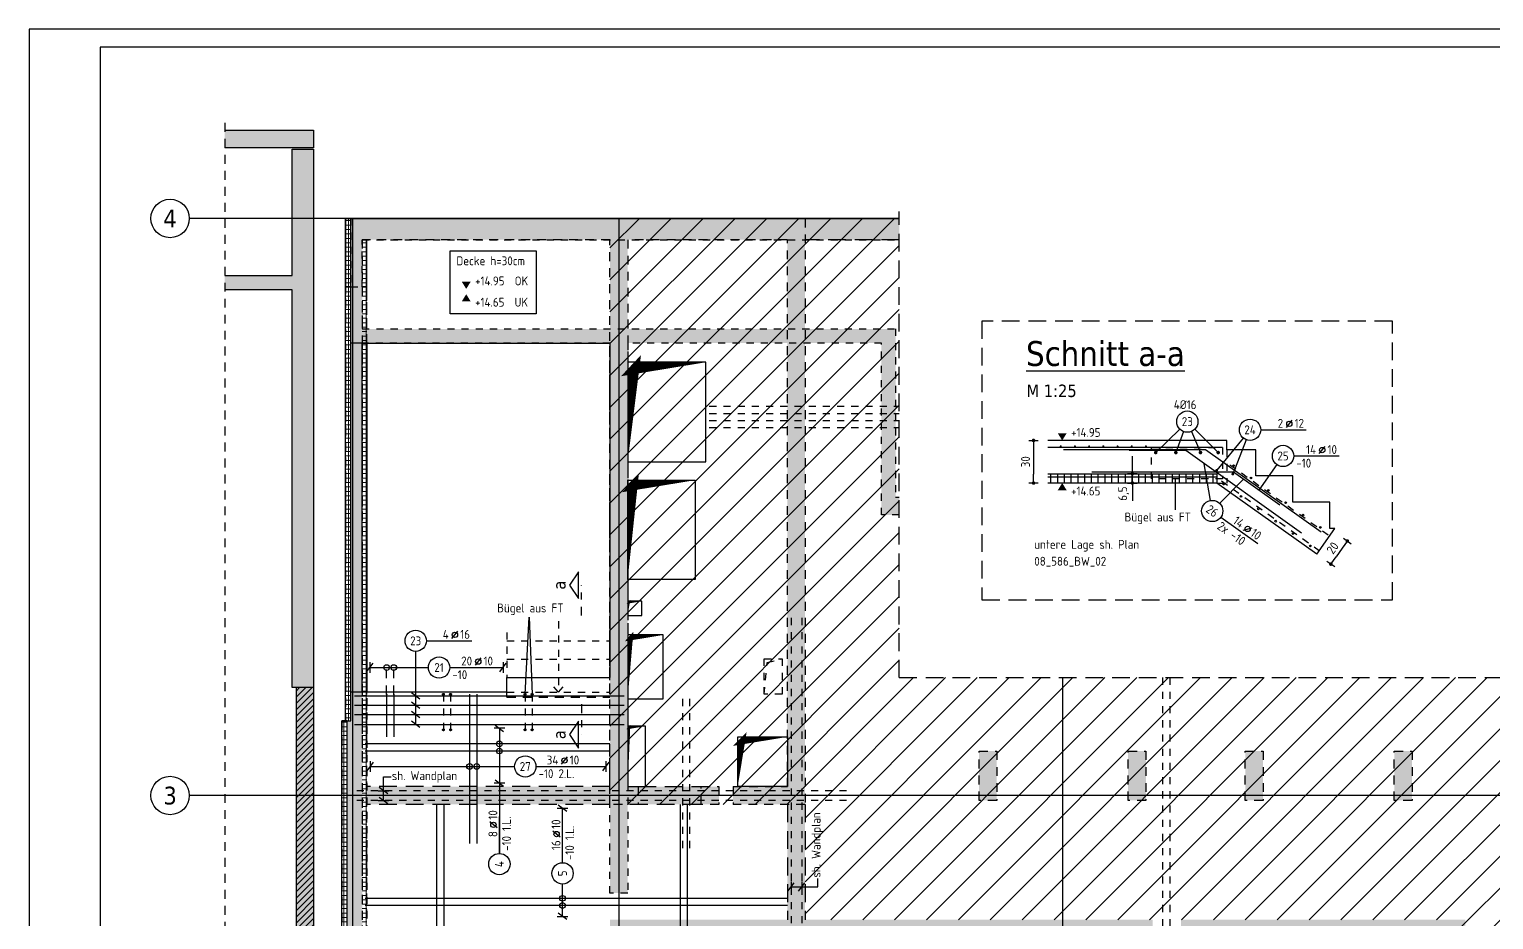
# Model space of a CAD drawing. Extents: x -10 to 81.8, y -37.7 to 49.1.
# Drawn here: x 0 to 20.63, y 29.51 to 42.05 of the extents above; entities that cross this region are included whole.
import ezdxf
from ezdxf.enums import TextEntityAlignment as Align

# ---------------------------------------------------------------- set-up
doc = ezdxf.new("R2010")
doc.units = 0
doc.header["$LTSCALE"] = 0.5
for name, pattern in [('AUSGEZOGEN', [1000.01, 1000, 0.01]), ('DASHDOTSMALL', [1.05, 0.5, -0.25, 0.05, -0.25]), ('DASHED', [0.75, 0.5, -0.25]), ('DOT', [0.175, 0.05, -0.125]), ('HIDDEN', [0.375, 0.25, -0.125]), ('HIDDEN2', [0.187, 0.125, -0.062]), ('HIDDEN4', [0.12, 0.02, -0.1]), ('PUNKT', [0.175, 0.05, -0.125]), ('STRICHLINIE', [0.75, 0.5, -0.25]), ('STRICHPUNKT2', [0.55, 0.25, -0.125, 0.05, -0.125]), ('VERDECKT', [0.375, 0.25, -0.125])]:
    doc.linetypes.add(name, pattern=pattern)
for name, color, linetype in [('ACHSEN', 7, 'Continuous'), ('AFU', 7, 'Continuous'), ('Bestand', 7, 'Continuous'), ('BETON', 7, 'Continuous'), ('Brüstung DG', 7, 'Continuous'), ('DD', 7, 'Continuous'), ('DETAIL', 7, 'Continuous'), ('DG', 7, 'Continuous'), ('DRUEBER', 7, 'Continuous'), ('grau_hell', 7, 'Continuous'), ('grau_mittel', 7, 'Continuous'), ('Halbfertigteile', 7, 'Continuous'), ('HILFE', 7, 'Continuous'), ('koten', 7, 'Continuous'), ('MASSE', 7, 'Continuous'), ('OBJEKT', 7, 'Continuous'), ('RAHMEN', 7, 'Continuous'), ('RND', 7, 'Continuous'), ('SCHATTEN', 7, 'Continuous'), ('SCHNITTE', 7, 'Continuous'), ('SCHRAFF', 7, 'Continuous'), ('SFP_Achsen', 7, 'Continuous'), ('TEXT', 7, 'Continuous'), ('VERDECKT', 7, 'Continuous'), ('VERDECKT2', 7, 'Continuous')]:
    doc.layers.add(name, color=color, linetype=linetype)
doc.layers.add('NOPLOT', color=7, linetype='Continuous', plot=False)
doc.layers.add('zila_01_rb_02_stb-fertig_05_schraff', color=144, linetype='Continuous', lineweight=9)
doc.styles.add('helv', font='tahoma.ttf')
doc.styles.add('txt', font='isocp.shx')
doc.linetypes.add('AFU_50K', pattern='A,0.15,["/",Standard,S=0.2,R=0,X=-0.01,Y=-0.1],0.07,["/",Standard,S=0.2,R=0,X=-0.01,Y=-0.1],0.15', length=0.37)
doc.dimstyles.new('DOT_I', dxfattribs={"dimscale": 0.5, "dimtxt": 0.25, "dimasz": 0.25, "dimexe": 0.1, "dimexo": 0.3, "dimgap": 0.1, "dimtad": 1, "dimdec": 3, "dimzin": 3, "dimtxsty": 'txt', "dimblk": 'DOT', "dimblk1": 'DOT', "dimblk2": 'DOT', "dimsah": 1, "dimcen": 0.1, "dimse1": 1, "dimse2": 1, "dimazin": 0, "dimtfac": 1, "dimtdec": 4, "dimtix": 1, "dimtmove": 2, "dimatfit": 3, "dimfxl": 0, "dimtvp": 1, "dimtolj": 1, "dimtzin": 0, "dimarcsym": 0})
pattern_1 = [(0, (-74.13047, 79.29311), (0.025, 0.05), [0, -0.05])]

# ---------------------------------------------------------------- blocks, each defined once
blk = doc.blocks.new('DINA0')
at = {"layer": 'RAHMEN'}
for p, q in [((0, 84.1), (0, 0)), ((118.9, 84.1), (0, 84.1))]:
    blk.add_line(p, q, dxfattribs=at)
at = {"layer": 'RAHMEN', "color": 5}
for p, q in [((118.4, 83.6), (2, 83.6)), ((2, 83.6), (2, 0.5))]:
    blk.add_line(p, q, dxfattribs=at)
blk = doc.blocks.new('okrd_o')
at = {"layer": 'koten', "color": 7, "linetype": 'Continuous'}
blk.add_solid([(-0.125, 0.202), (0.125, 0.202), (0, 0)], dxfattribs=at)
at = {"layer": 'koten', "style": 'txt'}
blk.add_attdef('OKRD', (0.25, 0.1), '', height=0.25, dxfattribs=at)
blk = doc.blocks.new('okrd_u')
at = {"layer": 'koten', "color": 7, "linetype": 'Continuous'}
blk.add_solid([(-0.125, -0.202), (0.125, -0.202), (0, 0)], dxfattribs=at)
at = {"layer": 'koten', "style": 'txt'}
blk.add_attdef('OKRD', (0.25, -0.35), '', height=0.25, dxfattribs=at)
blk = doc.blocks.new('SCHN-2')
at = {"layer": 'SCHNITTE', "color": 6, "linetype": 'Continuous'}
blk.add_lwpolyline([(0.378, 0.088), (0, 0.34), (-0.378, 0.088)], close=True, dxfattribs=at)
at = {"layer": 'SCHNITTE', "color": 1, "linetype": 'DASHDOTSMALL', "style": 'helv'}
blk.add_attdef('SCHN-2', text='', height=0.35, dxfattribs=at).set_placement((0, 0.45), align=Align.CENTER)
blk = doc.blocks.new('lei_gre')
at = {"layer": 'RND', "color": 7, "linetype": 'Continuous'}
for p, q in [((-0.09, -0.12), (0.09, 0.12)), ((0, 0.15), (0, -0.15))]:
    blk.add_line(p, q, dxfattribs=at)
blk = doc.blocks.new('RND_LEI')
at = {"layer": 'RND', "color": 7, "linetype": 'Continuous'}
blk.add_line((1.022, 0.066), (1.19, 0.27), dxfattribs=at)
for centre, radius in [((0, 0), 0.3), ((1.106, 0.168), 0.075)]:
    blk.add_circle(centre, radius, dxfattribs=at)
at = {"layer": 'RND', "color": 7, "linetype": 'Continuous', "style": 'txt'}
blk.add_attdef('POSL', text='', height=0.25, dxfattribs=at).set_placement((0, 0), align=Align.MIDDLE)
blk.add_attdef('ANZ', text='', height=0.25, dxfattribs=at).set_placement((0.931, 0.057), align=Align.RIGHT)
for tag, p in [('DUM', (1.253, 0.057)), ('ABSTD', (1.674, 0.057)), ('POSTXT', (0.374, -0.327))]:
    blk.add_attdef(tag, p, '', height=0.25, dxfattribs=at)
blk = doc.blocks.new('RND_HIN')
at = {"layer": 'RND', "color": 7, "linetype": 'Continuous'}
blk.add_circle((0, 0), 0.3, dxfattribs=at)
at = {"layer": 'RND', "color": 7, "linetype": 'Continuous', "style": 'txt'}
blk.add_attdef('POSI', text='', height=0.25, dxfattribs=at).set_placement((0, 0), align=Align.MIDDLE)
blk = doc.blocks.new('DOT')
at = {"layer": 'MASSE', "color": 7, "linetype": 'Continuous'}
for p, q in [((0, 0), (-1, 0)), ((0, 0.54), (0, -0.54))]:
    blk.add_line(p, q, dxfattribs=at)
at = {"layer": 'MASSE', "color": 7, "linetype": 'Continuous', "const_width": 0.2}
blk.add_lwpolyline([(-0.1, 0, 1), (0.1, 0, 1)], format="xyb", close=True, dxfattribs=at)
blk = doc.blocks.new('*D35')
at = {"layer": 'Defpoints', "color": 0, "linetype": 'AUSGEZOGEN', "transparency": 16777216}
for p in [(14.147, 36.261), (14.147, 35.661), (14.147, 35.661)]:
    blk.add_point(p, dxfattribs=at)
at = {"layer": 'MASSE', "color": 0, "linetype": 'AUSGEZOGEN', "lineweight": -2, "transparency": 16777216}
blk.add_line((14.147, 36.136), (14.147, 35.786), dxfattribs=at)
at = {"layer": 'MASSE', "color": 0, "linetype": 'AUSGEZOGEN', "lineweight": -2, "transparency": 16777216, "xscale": 0.125, "yscale": 0.125, "zscale": 0.125}
for p, rotation in [((14.147, 36.261), 90), ((14.147, 35.661), 270)]:
    blk.add_blockref('DOT', p, dxfattribs=dict(at, rotation=rotation))
at = {"layer": 'MASSE', "color": 0, "linetype": 'AUSGEZOGEN', "transparency": 16777216, "insert": (14.034, 35.961), "char_height": 0.125, "attachment_point": 5, "rotation": 90, "style": 'txt'}
blk.add_mtext('\\A1;30', dxfattribs=at)
blk = doc.blocks.new('*D39')
at = {"layer": 'Defpoints', "color": 0, "linetype": 'AUSGEZOGEN', "transparency": 16777216}
for p in [(18.568, 34.845), (18.336, 34.519), (18.336, 34.519)]:
    blk.add_point(p, dxfattribs=at)
at = {"layer": 'MASSE', "color": 0, "linetype": 'AUSGEZOGEN', "lineweight": -2, "transparency": 16777216}
blk.add_line((18.495, 34.743), (18.408, 34.621), dxfattribs=at)
at = {"layer": 'MASSE', "color": 0, "linetype": 'AUSGEZOGEN', "lineweight": -2, "transparency": 16777216, "xscale": 0.125, "yscale": 0.125, "zscale": 0.125}
for p, rotation in [((18.568, 34.845), 54.56668598971275), ((18.336, 34.519), 234.5666859897127)]:
    blk.add_blockref('DOT', p, dxfattribs=dict(at, rotation=rotation))
at = {"layer": 'MASSE', "color": 0, "linetype": 'AUSGEZOGEN', "transparency": 16777216, "insert": (18.36, 34.747), "char_height": 0.125, "attachment_point": 5, "rotation": 54.5667, "style": 'txt'}
blk.add_mtext('\\A1;20', dxfattribs=at)
blk = doc.blocks.new('*D57')
at = {"layer": 'Defpoints', "color": 0, "linetype": 'AUSGEZOGEN', "transparency": 16777216}
for p in [(15.539, 35.791), (15.539, 35.791), (15.539, 35.661)]:
    blk.add_point(p, dxfattribs=at)
at = {"layer": 'MASSE', "color": 0, "linetype": 'AUSGEZOGEN', "lineweight": -2, "transparency": 16777216}
for p, q in [((15.539, 35.916), (15.539, 36.041)), ((15.539, 35.661), (15.539, 35.791)), ((15.539, 35.536), (15.539, 35.411))]:
    blk.add_line(p, q, dxfattribs=at)
at = {"layer": 'MASSE', "color": 0, "linetype": 'AUSGEZOGEN', "lineweight": -2, "transparency": 16777216, "xscale": 0.125, "yscale": 0.125, "zscale": 0.125}
for p, rotation in [((15.539, 35.791), 270), ((15.539, 35.661), 90)]:
    blk.add_blockref('DOT', p, dxfattribs=dict(at, rotation=rotation))
at = {"layer": 'MASSE', "color": 0, "linetype": 'AUSGEZOGEN', "transparency": 16777216, "insert": (15.417, 35.512), "char_height": 0.125, "attachment_point": 5, "rotation": 90, "style": 'txt'}
blk.add_mtext('\\A1;6,5', dxfattribs=at)

msp = doc.modelspace()

# ---------------------------------------------------------------- hatches: boundary and pattern name
at = {"layer": 'Brüstung DG', "linetype": 'DOT'}
h = msp.add_hatch(dxfattribs=at)
h.set_pattern_fill('DOTS', color=102, scale=0.8, double=1)
h.set_pattern_definition(pattern_1)
h.paths.add_polyline_path([(35.1045, 39.3866), (35.1045, 39.0866), (43.1545, 39.0866), (43.1545, 18.4366), (4.6895, 18.4366), (4.6895, 22.0616), (4.4795, 22.0616), (4.4795, 18.1366), (43.4545, 18.1366), (43.4545, 39.3866)])
h.paths.add_polyline_path([(12.2545, 39.0866), (12.2545, 39.3866), (4.5295, 39.3866), (4.5295, 38.4216), (4.6895, 38.4216), (4.6895, 39.0866)], flags=17)
at = {"layer": 'DG', "linetype": 'AUSGEZOGEN'}
h = msp.add_hatch(dxfattribs=at)
h.set_pattern_fill('DOTS', scale=0.8, double=1)
h.set_pattern_definition([(0, (-61.920764, 79.29311), (0.025, 0.05), [0, -0.05])])
h.paths.add_polyline_path([(4.6895, 37.8316), (4.6895, 38.4216), (4.5295, 38.4216), (4.5295, 32.3116), (4.6895, 32.3116), (4.6895, 37.6316), (8.1795, 37.6316), (8.1795, 29.8866), (8.4295, 29.8866), (8.4295, 37.6316), (12.0045, 37.6316), (12.0045, 35.2116), (12.2045, 35.2116), (12.2045, 37.8316)])
h = msp.add_hatch(dxfattribs=at)
h.set_pattern_fill('DOTS', scale=0.8, double=1)
h.set_pattern_definition(pattern_1)
h.paths.add_polyline_path([(13.4345, 22.3116), (13.4345, 22.0616), (37.3295, 22.0616), (37.3295, 22.3116)])
h.paths.add_polyline_path([(34.2295, 25.1366), (34.2295, 27.1116), (36.9295, 27.1116), (36.9295, 26.6466), (37.1795, 26.6466), (37.1795, 27.3616), (33.9795, 27.3616), (33.9795, 24.8866), (37.1795, 24.8866), (37.1795, 25.5966), (36.9295, 25.5966), (36.9295, 25.1366)])
h.paths.add_polyline_path([(31.0795, 28.7566), (31.0795, 28.4566), (31.3795, 28.4566), (31.3795, 28.7566)])
h.paths.add_polyline_path([(26.7795, 28.7566), (26.4795, 28.7566), (26.4795, 28.4566), (26.7795, 28.4566)])
h.paths.add_polyline_path([(23.0295, 28.7566), (22.7295, 28.7566), (22.7295, 28.4566), (23.0295, 28.4566)])
h.paths.add_polyline_path([(14.7895, 28.4566), (14.7895, 28.7566), (14.4895, 28.7566), (14.4895, 28.4566)])
h.paths.add_polyline_path([(39.4295, 35.4616), (39.4295, 22.3116), (39.2795, 22.3116), (39.2795, 22.0616), (39.6795, 22.0616), (39.6795, 35.4616)])
h.paths.add_polyline_path([(4.6895, 32.3116), (4.4795, 32.3116), (4.4795, 22.0616), (10.6745, 22.0616), (10.6745, 22.3116), (4.6895, 22.3116)])
h.paths.add_polyline_path([(12.2545, 35.2116), (12.2545, 35.4616), (12.2045, 35.4616), (12.2045, 35.2116)])
h.paths.add_polyline_path([(35.1045, 35.4616), (35.1045, 35.2116), (35.8545, 35.2116), (35.8545, 35.4616)])
at = {"layer": 'grau_hell'}
h = msp.add_hatch(color=9, dxfattribs=at)
h.paths.add_polyline_path([(4.0045, 25.2315), (3.7045, 25.2315), (3.7045, 18.1565), (2.7545, 18.1565), (2.7545, 18.0065), (4.0045, 18.0065)])
h.paths.add_polyline_path([(3.7645, 27.2815), (4.0045, 27.2815), (4.0045, 32.7815), (3.7645, 32.7815)])
h.paths.add_polyline_path([(4.0045, 40.3615), (3.7045, 40.3615), (3.7045, 38.5815), (2.7545, 38.5815), (2.7545, 38.3815), (3.7045, 38.3815), (3.7045, 32.7815), (4.0045, 32.7815)])
h.paths.add_polyline_path([(4.0045, 40.3815), (4.0045, 40.6315), (2.7545, 40.6315), (2.7545, 40.3815)])
at = {"layer": 'grau_hell', "linetype": 'AUSGEZOGEN'}
h = msp.add_hatch(dxfattribs=at)
h.set_pattern_fill('ANSI31', color=9, scale=0.1, style=0, double=1)
h.set_pattern_definition([(45, (0, -25.33528), (-0.2245064, 0.2245064), [])])
h.paths.add_polyline_path([(37.1795, 31.3866), (37.1795, 39.3866), (35.1045, 39.3866), (35.1045, 32.9208), (12.2545, 32.9208), (12.2545, 39.3866), (8.1795, 39.3866), (8.1795, 31.1366), (10.9295, 31.1366), (10.9295, 29.5116), (19.9795, 29.5116), (19.9795, 24.8866), (34.2295, 24.8866), (34.2295, 27.1116), (37.1795, 27.1116)])
at = {"layer": 'grau_mittel'}
h = msp.add_hatch(color=61, dxfattribs=at)
h.paths.add_polyline_path([(43.4545, 39.3866), (36.9295, 39.3866), (36.9295, 31.1366), (37.9945, 31.1366), (37.9945, 31.3866), (37.1795, 31.3866), (37.1795, 39.0866), (39.4295, 39.0866), (39.4295, 31.3866), (39.2795, 31.3866), (39.2795, 31.1366), (39.6795, 31.1366), (39.6795, 39.0866), (43.1545, 39.0866), (43.1545, 34.0716), (43.4545, 34.0716)])
h.paths.add_polyline_path([(43.4545, 34.0716), (43.1545, 34.0716), (43.1545, 32.2016), (43.4545, 32.2016)], flags=17)
h.paths.add_polyline_path([(43.4545, 32.2016), (43.1545, 32.2016), (43.1545, 31.1366), (43.4545, 31.1366)])
h.paths.add_polyline_path([(43.1545, 31.1366), (43.1545, 31.3866), (39.6795, 31.3866), (39.6795, 31.1366)])
h.paths.add_polyline_path([(39.2795, 31.1366), (39.2795, 31.3866), (38.3945, 31.3866), (38.3945, 31.1366)], flags=17)
h.paths.add_polyline_path([(38.3945, 31.3866), (38.1945, 31.3866), (38.1945, 31.1366), (38.3945, 31.1366)], flags=17)
h.paths.add_polyline_path([(43.4545, 31.1366), (43.1545, 31.1366), (43.1545, 25.1616), (43.4545, 25.1616)])
h.paths.add_polyline_path([(43.1545, 24.8616), (43.4545, 24.8616), (43.4545, 25.1616), (43.1545, 25.1616)])
h.paths.add_polyline_path([(43.1545, 20.6366), (43.4545, 20.6366), (43.4545, 24.8616), (43.1545, 24.8616)])
h.paths.add_polyline_path([(43.4545, 20.6366), (43.1545, 20.6366), (43.1545, 18.4366), (42.9045, 18.4366), (42.9045, 18.1366), (43.4545, 18.1366)])
h.paths.add_polyline_path([(37.2045, 18.4366), (37.2045, 18.1366), (42.9045, 18.1366), (42.9045, 18.4366)])
h.paths.add_polyline_path([(36.9045, 18.4366), (36.9045, 18.1366), (37.2045, 18.1366), (37.2045, 18.4366)])
h.paths.add_polyline_path([(29.7045, 18.4366), (29.7045, 18.1366), (36.9045, 18.1366), (36.9045, 18.4366)])
h.paths.add_polyline_path([(29.4045, 18.4366), (29.4045, 18.1366), (29.7045, 18.1366), (29.7045, 18.4366)])
h.paths.add_polyline_path([(22.2045, 18.4366), (22.2045, 18.1366), (29.4045, 18.1366), (29.4045, 18.4366)])
h.paths.add_polyline_path([(21.9045, 18.1366), (22.2045, 18.1366), (22.2045, 18.4366), (21.9045, 18.4366)])
h.paths.add_polyline_path([(14.7045, 18.4366), (14.7045, 18.1366), (21.9045, 18.1366), (21.9045, 18.4366)])
h.paths.add_polyline_path([(14.7045, 18.4366), (14.4045, 18.4366), (14.4045, 18.1366), (14.7045, 18.1366)])
h.paths.add_polyline_path([(8.4545, 18.4366), (8.4545, 18.1366), (14.4045, 18.1366), (14.4045, 18.4366)])
h.paths.add_polyline_path([(8.1545, 18.4366), (8.1545, 18.1366), (8.4545, 18.1366), (8.4545, 18.4366)])
h.paths.add_polyline_path([(5.0545, 18.4366), (5.0545, 18.1366), (8.1545, 18.1366), (8.1545, 18.4366)])
h.paths.add_polyline_path([(4.6895, 18.4366), (4.6895, 25.2315), (4.0245, 25.2315), (4.0245, 24.9315), (4.4795, 24.9315), (4.4795, 18.1366), (5.0545, 18.1366), (5.0545, 18.4366)])
h.paths.add_polyline_path([(4.7545, 27.2815), (4.6895, 27.2815), (4.4045, 27.2815), (4.4045, 25.2315), (4.6895, 25.2315), (4.7545, 25.2315)])
h.paths.add_polyline_path([(4.6895, 39.0866), (8.1795, 39.0866), (8.1795, 31.1366), (8.5795, 31.1366), (8.5795, 31.3866), (8.4295, 31.3866), (8.4295, 39.0866), (10.6795, 39.0866), (10.6795, 31.3866), (9.9145, 31.3866), (9.9145, 31.1366), (10.9295, 31.1366), (10.9295, 39.3866), (4.5295, 39.3866), (4.5295, 32.3116), (4.4795, 32.3116), (4.4795, 27.5815), (4.0245, 27.5815), (4.0245, 27.2815), (4.6895, 27.2815)])
h.paths.add_polyline_path([(4.7545, 31.3866), (4.7545, 31.1366), (8.1795, 31.1366), (8.1795, 31.3866)], flags=17)
h.paths.add_polyline_path([(8.5795, 31.3866), (8.5795, 31.1366), (9.4645, 31.1366), (9.4645, 31.3866)], flags=17)
h.paths.add_polyline_path([(9.4645, 31.3866), (9.4645, 31.1366), (9.7145, 31.1366), (9.7145, 31.3866)], flags=17)
h.paths.add_polyline_path([(10.9295, 31.1366), (10.6795, 31.1366), (10.6795, 29.5116), (10.9295, 29.5116)], flags=17)
h.paths.add_polyline_path([(8.1795, 29.5116), (8.1795, 24.8866), (8.5795, 24.8866), (8.5795, 25.1366), (8.4295, 25.1366), (8.4295, 29.2616), (14.5145, 29.2616), (14.5145, 28.9066), (14.7645, 28.9066), (14.7645, 29.2616), (15.8245, 29.2616), (15.8245, 29.5116)])
h.paths.add_polyline_path([(9.5895, 24.8866), (9.5895, 25.1366), (8.5795, 25.1366), (8.5795, 24.8866)], flags=17)
h.paths.add_polyline_path([(9.5895, 24.8866), (9.7895, 24.8866), (9.7895, 25.1366), (9.5895, 25.1366)])
h.paths.add_polyline_path([(9.9895, 25.1366), (9.9895, 24.8866), (12.9045, 24.8866), (12.9045, 25.1366)], flags=16)
h.paths.add_polyline_path([(13.1045, 25.1366), (13.1045, 24.8866), (13.3545, 24.8866), (13.3545, 25.1366)], flags=16)
h.paths.add_polyline_path([(13.3545, 25.1366), (13.3545, 24.8866), (14.3645, 24.8866), (14.3645, 25.1366)], flags=16)
h.paths.add_polyline_path([(14.5145, 25.1366), (14.3645, 25.1366), (14.3645, 24.8866), (14.9145, 24.8866), (14.9145, 25.1366), (14.7645, 25.1366), (14.7645, 27.8216), (16.1245, 27.8216), (16.1245, 28.0716), (14.7645, 28.0716), (14.7645, 28.7566), (14.5145, 28.7566)])
h.paths.add_polyline_path([(14.9145, 25.1366), (14.9145, 24.8866), (15.9245, 24.8866), (15.9245, 25.1366)], flags=16)
h.paths.add_polyline_path([(15.9245, 24.8866), (16.1745, 24.8866), (16.1745, 25.1366), (15.9245, 25.1366)])
h.paths.add_polyline_path([(16.5795, 29.2616), (16.5795, 29.5116), (16.2245, 29.5116), (16.2245, 29.2616)])
h.paths.add_polyline_path([(17.4645, 29.2616), (17.4645, 29.5116), (16.5795, 29.5116), (16.5795, 29.2616)])
h.paths.add_polyline_path([(18.7795, 29.2616), (18.7795, 25.1366), (16.3745, 25.1366), (16.3745, 24.8866), (20.5295, 24.8866), (20.5295, 25.1366), (19.0295, 25.1366), (19.0295, 29.2616), (19.9795, 29.2616), (19.9795, 28.4816), (21.3545, 28.4816), (21.3545, 28.7316), (20.2295, 28.7316), (20.2295, 29.5116), (17.4645, 29.5116), (17.4645, 29.2616)])
h.paths.add_polyline_path([(16.3245, 28.0716), (16.3245, 27.8216), (17.8645, 27.8216), (17.8645, 28.0716)])
h.paths.add_polyline_path([(20.7295, 25.1366), (20.7295, 24.8866), (29.9045, 24.8866), (29.9045, 25.1366)])
h.paths.add_polyline_path([(25.1045, 28.4816), (25.1045, 28.7316), (22.7545, 28.7316), (22.7545, 28.4816)])
h.paths.add_polyline_path([(28.6545, 28.4816), (28.6545, 28.7316), (26.5045, 28.7316), (26.5045, 28.4816)])
h.paths.add_polyline_path([(30.0545, 28.7316), (30.0545, 28.4816), (31.3545, 28.4816), (31.3545, 29.2616), (32.7345, 29.2616), (32.7345, 29.5116), (31.1045, 29.5116), (31.1045, 28.7316)])
h.paths.add_polyline_path([(31.3545, 26.9116), (31.1045, 26.9116), (31.1045, 25.1366), (30.1045, 25.1366), (30.1045, 24.8866), (31.5045, 24.8866), (31.5045, 25.1366), (31.3545, 25.1366)])
h.paths.add_polyline_path([(32.3895, 24.8866), (32.3895, 25.1366), (31.5045, 25.1366), (31.5045, 24.8866)])
h.paths.add_polyline_path([(32.3895, 25.1366), (32.3895, 24.8866), (33.0945, 24.8866), (33.0945, 25.1366)], flags=17)
h.paths.add_polyline_path([(33.6945, 25.1366), (33.6945, 24.8866), (37.1795, 24.8866), (37.1795, 25.5966), (36.9295, 25.5966), (36.9295, 25.1366), (34.2295, 25.1366), (34.2295, 27.1116), (36.9295, 27.1116), (36.9295, 26.6466), (37.1795, 26.6466), (37.1795, 26.8966), (37.0995, 26.8966), (37.0995, 27.0466), (37.1795, 27.0466), (37.1795, 27.5113), (36.9295, 27.5113), (36.9295, 27.3616), (32.3895, 27.3616), (32.3895, 27.1116), (33.9795, 27.1116), (33.9795, 25.1366)])
h.paths.add_polyline_path([(36.9295, 26.6466), (36.9295, 25.5966), (37.1795, 25.5966), (37.1795, 26.6466)], flags=17)
h.paths.add_polyline_path([(36.9295, 27.5113), (37.1795, 27.5113), (37.1795, 28.3963), (36.9295, 28.3963)])
h.paths.add_polyline_path([(37.1795, 28.6616), (36.9295, 28.6616), (36.9295, 28.3963), (37.1795, 28.3963)])
h.paths.add_polyline_path([(36.6295, 29.5116), (36.6295, 29.2616), (37.1795, 29.2616), (37.1795, 29.5116)])
h.paths.add_polyline_path([(36.0294, 29.2616), (36.0294, 29.5116), (33.3345, 29.5116), (33.3345, 29.2616)])
h.paths.add_polyline_path([(32.3895, 27.1116), (32.3895, 27.3616), (31.5045, 27.3616), (31.5045, 27.1116)])
h.paths.add_polyline_path([(31.5045, 27.1116), (31.5045, 27.3616), (31.3545, 27.3616), (31.3545, 28.2816), (31.1045, 28.2816), (31.1045, 27.1116)])
h.paths.add_polyline_path([(37.1795, 31.1366), (36.9295, 31.1366), (36.9295, 30.0616), (37.1795, 30.0616)])
h.paths.add_polyline_path([(34.2295, 31.1916), (34.4795, 31.1916), (34.4795, 31.8866), (34.2295, 31.8866)])
h.paths.add_polyline_path([(32.3795, 31.8866), (32.1295, 31.8866), (32.1295, 31.1916), (32.3795, 31.1916)])
h.paths.add_polyline_path([(13.6295, 31.8866), (13.3795, 31.8866), (13.3795, 31.1916), (13.6295, 31.1916)])
h.paths.add_polyline_path([(15.7295, 31.8866), (15.4795, 31.8866), (15.4795, 31.1916), (15.7295, 31.1916)])
h.paths.add_polyline_path([(17.3795, 31.8866), (17.1295, 31.8866), (17.1295, 31.1916), (17.3795, 31.1916)])
h.paths.add_polyline_path([(19.4795, 31.8866), (19.2295, 31.8866), (19.2295, 31.1916), (19.4795, 31.1916)])
h.paths.add_polyline_path([(20.8795, 31.1916), (21.1295, 31.1916), (21.1295, 31.8866), (20.8795, 31.8866)])
h.paths.add_polyline_path([(22.9795, 31.1916), (23.2295, 31.1916), (23.2295, 31.8866), (22.9795, 31.8866)])
h.paths.add_polyline_path([(24.8795, 31.8866), (24.6295, 31.8866), (24.6295, 31.1916), (24.8795, 31.1916)])
h.paths.add_polyline_path([(26.7295, 31.1916), (26.9795, 31.1916), (26.9795, 31.8866), (26.7295, 31.8866)])
h.paths.add_polyline_path([(29.7045, 32.9208), (29.4045, 32.9208), (29.4045, 32.0366), (28.3795, 32.0366), (28.3795, 31.1916), (28.6295, 31.1916), (28.6295, 31.7866), (30.4795, 31.7866), (30.4795, 31.1916), (30.7295, 31.1916), (30.7295, 32.0366), (29.7045, 32.0366)])
h.paths.add_polyline_path([(35.1045, 39.3866), (35.1045, 39.0866), (36.9295, 39.0866), (36.9295, 39.3866)])
h.paths.add_polyline_path([(12.2545, 39.0866), (12.2545, 39.3866), (10.9295, 39.3866), (10.9295, 39.0866)])
at = {"layer": 'Halbfertigteile', "linetype": 'AUSGEZOGEN', "transparency": 33554687}
h = msp.add_hatch(dxfattribs=at)
h.set_pattern_fill('ANSI37', color=171, scale=0.03, angle=135, style=0)
h.set_pattern_definition([(180, (-13.32542, 2.03067), (-7e-18, -0.09525), []), (270, (-13.32542, 2.03067), (0.09525, -2e-17), [])])
h.paths.add_polyline_path([(16.7307, 35.7908), (14.348, 35.7908), (14.348, 35.6608), (16.7307, 35.6608)])
at = {"layer": 'SCHRAFF'}
h = msp.add_hatch(dxfattribs=at)
h.set_pattern_fill('ANSI33', color=8, scale=0.5, double=1)
h.set_pattern_definition([(45, (-74.13047, 79.29311), (-0.08838835, 0.08838835), []), (45, (-74.04208, 79.29311), (-0.08838835, 0.08838835), [0.0625, -0.03125])])
h.paths.add_polyline_path([(4.0045, 40.3615), (3.7045, 40.3615), (3.7045, 38.5815), (2.7545, 38.5815), (2.7545, 38.3815), (3.7045, 38.3815), (3.7045, 32.7815), (4.0045, 32.7815)])
h.paths.add_polyline_path([(4.0045, 25.2315), (3.7045, 25.2315), (3.7045, 18.1565), (2.7545, 18.1565), (2.7545, 18.0065), (4.0045, 18.0065)])
h.paths.add_polyline_path([(4.0045, 40.3815), (4.0045, 40.6315), (2.7545, 40.6315), (2.7545, 40.3815)])
h = msp.add_hatch(dxfattribs=at)
h.set_pattern_fill('ANSI31', color=8, scale=0.5, double=1)
h.set_pattern_definition([(45, (-74.13047, 79.29311), (-0.044194174, 0.044194174), [])])
h.paths.add_polyline_path([(4.0045, 32.7815), (3.7645, 32.7815), (3.7645, 27.2815), (4.0045, 27.2815)])
at = {"layer": 'zila_01_rb_02_stb-fertig_05_schraff', "linetype": 'AUSGEZOGEN'}
h = msp.add_hatch(dxfattribs=at)
h.set_pattern_fill('ANSI37', color=102, scale=0.5, angle=-45)
h.set_pattern_definition([(0, (-74.13047, 79.29311), (1e-17, 0.0625), []), (90, (-74.13047, 79.29311), (-0.0625, 2e-17), [])])
h.paths.add_polyline_path([(4.4545, 32.3116), (4.4795, 32.3116), (4.5295, 32.3116), (4.5295, 39.3866), (4.4545, 39.3866)])
h.paths.add_polyline_path([(4.7545, 39.0866), (4.6895, 39.0866), (4.6895, 27.2815), (4.7545, 27.2815)])
h.paths.add_polyline_path([(4.4045, 27.5815), (4.4795, 27.5815), (4.4795, 32.3116), (4.4545, 32.3116), (4.4045, 32.3116)])

# ---------------------------------------------------------------- linework, layer by layer
at = {"color": 0, "linetype": 'ByBlock', "lineweight": -2}
for points in [[(4.5295, 39.3866), (4.4545, 39.3866), (4.4545, 38.4216), (4.5295, 38.4216)], [(4.6895, 38.4216), (4.7545, 38.4216), (4.7545, 39.0866)]]:
    msp.add_lwpolyline(points, dxfattribs=at)
at = {"layer": 'ACHSEN', "color": 140, "linetype": 'AUSGEZOGEN'}
for p, q in [((12.2545, 39.3866), (2.2545, 39.3866)), ((4.5545, 39.3866), (4.5545, 17.1366)), ((8.3045, 39.3866), (8.3045, 17.1366)), ((14.5545, 32.9208), (14.5545, 17.1366)), ((43.4545, 31.2616), (2.2545, 31.2616))]:
    msp.add_line(p, q, dxfattribs=at)
at = {"layer": 'AFU', "color": 8, "linetype": 'AFU_50K'}
for p, q in [((4.6895, 37.6316), (4.5295, 37.6316)), ((4.6895, 32.7166), (4.5295, 32.7166))]:
    msp.add_line(p, q, dxfattribs=at)
at = {"layer": 'Bestand', "color": 8, "linetype": 'AUSGEZOGEN'}
for p, q in [((2.7545, 40.6315), (4.0045, 40.6315)), ((4.0045, 40.6315), (4.0045, 40.3815)), ((4.0045, 40.3815), (2.7545, 40.3815)), ((3.7045, 40.3615), (4.0045, 40.3615)), ((3.7045, 38.5815), (3.7045, 40.3615)), ((4.0045, 40.3615), (4.0045, 32.7815)), ((2.7545, 38.5815), (3.7045, 38.5815)), ((3.7045, 38.3815), (2.7545, 38.3815)), ((3.7045, 32.7815), (3.7045, 38.3815)), ((4.0045, 32.7815), (3.7045, 32.7815)), ((3.7645, 27.2815), (3.7645, 32.7815)), ((4.0045, 32.7815), (4.0045, 27.2815))]:
    msp.add_line(p, q, dxfattribs=at)
at = {"layer": 'BETON', "color": 6, "linetype": 'AUSGEZOGEN'}
for p, q in [((4.4545, 32.3116), (4.4545, 39.3866)), ((4.4545, 39.3866), (12.2545, 39.3866)), ((4.5295, 32.3116), (4.5295, 39.3866)), ((4.6895, 32.7166), (4.6895, 37.6316)), ((4.6895, 37.6316), (8.1795, 37.6316)), ((4.7545, 37.6316), (4.7545, 32.7166)), ((8.1795, 37.6316), (8.1795, 32.9216)), ((16.8701, 36.2608), (14.348, 36.2608)), ((16.8701, 36.1308), (16.8701, 36.2608)), ((17.2801, 36.1308), (16.8701, 36.1308)), ((17.2801, 35.7608), (17.2801, 36.1308)), ((14.348, 35.7908), (16.7307, 35.7908)), ((16.7307, 35.7908), (16.7307, 35.6608)), ((17.8001, 35.7608), (17.2801, 35.7608)), ((17.8001, 35.3908), (17.8001, 35.7608)), ((16.7307, 35.6608), (14.348, 35.6608)), ((18.1364, 34.6606), (16.7307, 35.6608)), ((18.3201, 35.3908), (17.8001, 35.3908)), ((18.3201, 35.0208), (18.3201, 35.3908)), ((18.3927, 35.0208), (18.3201, 35.0208)), ((6.7295, 32.7166), (6.7295, 32.9216)), ((6.7295, 32.9216), (8.1795, 32.9216)), ((6.7295, 32.7166), (4.6895, 32.7166)), ((4.4045, 27.5815), (4.4045, 32.3116)), ((4.4045, 32.3116), (4.5295, 32.3116)), ((4.4795, 27.5815), (4.4795, 32.3116))]:
    msp.add_line(p, q, dxfattribs=at)
for points in [[(8.4295, 35.9616), (9.5295, 35.9616), (9.5295, 37.3616), (8.4295, 37.3616)], [(9.3795, 34.3016), (8.4295, 34.3016), (8.4295, 35.7016), (9.3795, 35.7016)], [(8.6295, 33.9966), (8.4295, 33.9966), (8.4295, 33.7966), (8.6295, 33.7966)], [(8.9295, 33.5216), (8.4295, 33.5216), (8.4295, 32.6216), (8.9295, 32.6216)], [(8.6795, 32.2366), (8.4295, 32.2366), (8.4295, 31.3866), (8.6795, 31.3866)], [(9.9795, 32.0866), (10.6795, 32.0866), (10.6795, 31.3866), (9.9795, 31.3866)]]:
    msp.add_lwpolyline(points, close=True, dxfattribs=at)
at = {"layer": 'Brüstung DG', "color": 102, "linetype": 'PUNKT', "lineweight": -2}
for points in [[(12.2545, 39.3866), (4.5295, 39.3866), (4.5295, 38.4216), (4.5295, 38.4216), (4.5295, 38.4216), (4.6895, 38.4216)], [(4.6895, 38.4216), (4.6895, 38.4216), (4.6895, 38.4216), (4.6895, 39.0866), (12.2545, 39.0866)]]:
    msp.add_lwpolyline(points, dxfattribs=at)
at = {"layer": 'DD', "color": 7, "linetype": 'HIDDEN2'}
for p, q in [((10.3545, 32.6866), (10.395, 33.1332)), ((10.395, 33.1332), (10.6045, 33.1866))]:
    msp.add_line(p, q, dxfattribs=at)
msp.add_lwpolyline([(10.3545, 33.1866), (10.6045, 33.1866), (10.6045, 32.6866), (10.3545, 32.6866)], close=True, dxfattribs=at)
at = {"layer": 'DETAIL', "color": 102, "linetype": 'STRICHLINIE'}
msp.add_lwpolyline([(13.4207, 37.9407), (13.4207, 34.0156), (19.2014, 34.0156), (19.2014, 37.9407)], close=True, dxfattribs=at)
at = {"layer": 'DG', "color": 7, "linetype": 'PUNKT', "lineweight": -2}
for p, q in [((4.5295, 38.4216), (4.4545, 38.4216)), ((4.4545, 38.4216), (4.4545, 32.3116)), ((4.5295, 32.3116), (4.5295, 38.4216)), ((4.5295, 38.4216), (4.6895, 38.4216)), ((4.7545, 38.4216), (4.6895, 38.4216)), ((4.6895, 38.4216), (4.6895, 37.8316)), ((4.7545, 37.8316), (4.7545, 38.4216)), ((4.6895, 37.8316), (12.2045, 37.8316)), ((12.2045, 37.8316), (12.2045, 35.4616)), ((4.6895, 37.6316), (4.6895, 22.3116)), ((8.1795, 37.6316), (4.6895, 37.6316)), ((4.7545, 37.6316), (4.7545, 22.3116)), ((8.1795, 29.8866), (8.1795, 37.6316)), ((12.0045, 37.6316), (8.4295, 37.6316)), ((8.4295, 37.6316), (8.4295, 29.8866)), ((12.0045, 35.2116), (12.0045, 37.6316)), ((12.2045, 35.4616), (12.2545, 35.4616)), ((12.2545, 35.2116), (12.0045, 35.2116)), ((4.4045, 22.0616), (4.4045, 32.3116)), ((4.4045, 32.3116), (4.4795, 32.3116)), ((4.4545, 32.3116), (4.4795, 32.3116)), ((4.4795, 22.0616), (4.4795, 32.3116)), ((4.4795, 32.3116), (4.5295, 32.3116)), ((8.4295, 29.8866), (8.1795, 29.8866))]:
    msp.add_line(p, q, dxfattribs=at)
at = {"layer": 'DRUEBER', "color": 102, "linetype": 'HIDDEN2'}
for p, q in [((7.4545, 33.7146), (7.4545, 32.7166)), ((7.4545, 32.7166), (7.3447, 32.8412)), ((7.4545, 32.7166), (7.5642, 32.8412))]:
    msp.add_line(p, q, dxfattribs=at)
at = {"layer": 'DRUEBER', "color": 171, "linetype": 'HIDDEN4'}
for p, q in [((6.7295, 33.5583), (6.7295, 32.9216)), ((6.7295, 33.4416), (8.1795, 33.4416)), ((6.7295, 33.1816), (8.1795, 33.1816))]:
    msp.add_line(p, q, dxfattribs=at)
at = {"layer": 'DRUEBER', "color": 7, "linetype": 'DOT'}
msp.add_line((6.7295, 32.7166), (8.1795, 32.7166), dxfattribs=at)
at = {"layer": 'HILFE', "color": 102, "linetype": 'HIDDEN'}
msp.add_line((2.7545, 40.7315), (2.7545, 17.9065), dxfattribs=at)
at = {"layer": 'HILFE', "color": 102, "linetype": 'DASHED'}
for q in [(12.2545, 39.4866), (35.1045, 32.9208)]:
    msp.add_line((12.2545, 32.9208), q, dxfattribs=at)
at = {"layer": 'HILFE', "color": 102, "linetype": 'AUSGEZOGEN'}
for p, q in [((16.8072, 36.1608), (14.348, 36.1608)), ((16.148, 35.2842), (16.148, 35.7208)), ((6.9838, 32.6866), (7.0398, 33.7729)), ((7.0398, 33.7729), (7.0838, 32.6866)), ((4.9897, 31.1889), (4.9897, 31.5245)), ((4.9897, 31.5245), (5.099, 31.5245)), ((10.7307, 29.9734), (11.1071, 29.9734)), ((11.1071, 29.9734), (11.1071, 30.0905))]:
    msp.add_line(p, q, dxfattribs=at)
at = {"layer": 'NOPLOT', "color": 191, "linetype": 'AUSGEZOGEN'}
msp.add_line((18.1364, 34.6606), (18.3927, 35.0208), dxfattribs=at)
at = {"layer": 'OBJEKT', "color": 1, "linetype": 'AUSGEZOGEN'}
msp.add_lwpolyline([(5.931, 38.9308), (7.1428, 38.9308), (7.1428, 38.0416), (5.931, 38.0416)], close=True, dxfattribs=at)
at = {"layer": 'RND', "color": 102, "linetype": 'AUSGEZOGEN'}
for p, q in [((16.2063, 36.4217), (15.8676, 36.0901)), ((16.2613, 36.386), (16.1516, 36.0901)), ((16.3719, 36.3885), (16.4982, 36.0901)), ((16.4193, 36.4203), (16.7482, 36.0901)), ((17.1019, 36.2947), (16.7268, 35.8402)), ((17.1428, 36.2707), (16.9541, 35.7873)), ((16.639, 35.4155), (16.5508, 35.9333)), ((17.5745, 35.92), (17.3197, 35.5623)), ((16.7689, 35.375), (17.1025, 35.7171)), ((5.4436, 32.263), (5.4436, 33.2894))]:
    msp.add_line(p, q, dxfattribs=at)
at = {"layer": 'RND', "color": 7, "linetype": 'AUSGEZOGEN'}
for p, q in [((17.3474, 36.4104), (17.9874, 36.4104)), ((17.8115, 36.0422), (18.4515, 36.0422)), ((16.7864, 35.1806), (17.3078, 34.8096)), ((5.5936, 33.4394), (6.2336, 33.4394)), ((4.7973, 33.0636), (5.6225, 33.0636)), ((5.9225, 33.0636), (6.6739, 33.0636)), ((6.6219, 32.2084), (6.6219, 31.4362)), ((4.804, 31.67), (6.8369, 31.67)), ((7.1369, 31.67), (8.1241, 31.67)), ((6.6219, 31.4362), (6.6219, 30.4449)), ((6.6219, 30.4449), (6.6219, 30.9657)), ((7.5118, 30.3149), (7.5118, 31.0821)), ((7.5118, 29.5589), (7.5118, 30.0149))]:
    msp.add_line(p, q, dxfattribs=at)
at = {"layer": 'RND', "color": 102, "linetype": 'HIDDEN2'}
for p, q in [((16.9141, 35.9187), (18.3193, 34.9178)), ((16.7969, 35.6905), (18.1722, 34.7109))]:
    msp.add_line(p, q, dxfattribs=at)
at = {"layer": 'RND', "color": 102, "linetype": 'VERDECKT'}
for p, q in [((5.0341, 32.6866), (5.0341, 33.1136)), ((5.1341, 32.6866), (5.1341, 33.1136))]:
    msp.add_line(p, q, dxfattribs=at)
at = {"layer": 'RND', "color": 1, "linetype": 'HIDDEN2'}
for points in [[(9.5795, 36.7424), (12.2545, 36.7424)], [(9.5795, 36.6424), (12.2545, 36.6424)], [(9.5795, 36.5424), (12.2545, 36.5424)], [(9.5795, 36.4424), (12.2545, 36.4424)], [(10.7307, 33.7616), (10.7307, 28.2616)], [(10.8821, 33.7616), (10.8821, 28.2616)], [(15.9658, 32.9208), (15.9658, 28.6866)], [(16.0658, 32.9208), (16.0658, 28.6866)], [(9.2017, 32.6216), (9.2017, 30.4716)], [(9.3017, 32.6216), (9.3017, 30.4716)], [(11.5121, 31.3281), (4.5121, 31.3281)], [(11.5121, 31.1889), (4.5121, 31.1889)]]:
    msp.add_lwpolyline(points, dxfattribs=at)
at = {"layer": 'RND', "color": 7, "linetype": 'AUSGEZOGEN'}
for points, const_width in [([(14.5373, 36.1784, -1), (14.5233, 36.1784, -1)], 0.014), ([(14.7373, 36.1784, -1), (14.7233, 36.1784, -1)], 0.014), ([(14.9373, 36.1784, -1), (14.9233, 36.1784, -1)], 0.014), ([(15.1373, 36.1784, -1), (15.1233, 36.1784, -1)], 0.014), ([(15.3373, 36.1784, -1), (15.3233, 36.1784, -1)], 0.014), ([(15.5373, 36.1784, -1), (15.5233, 36.1784, -1)], 0.014), ([(15.7373, 36.1784, -1), (15.7233, 36.1784, -1)], 0.014), ([(15.8551, 36.0901, 1), (15.8801, 36.0901, 1)], 0.025), ([(16.1391, 36.0901, 1), (16.1641, 36.0901, 1)], 0.025), ([(16.4857, 36.0901, 1), (16.5107, 36.0901, 1)], 0.025), ([(16.7357, 36.0901, 1), (16.7607, 36.0901, 1)], 0.025), ([(16.7168, 35.8402, 1), (16.7368, 35.8402, 1)], 0.02), ([(16.9441, 35.7873, 1), (16.9641, 35.7873, 1)], 0.02), ([(5.0278, 32.6866, 1), (5.0403, 32.6866, 1)], 0.0125), ([(5.1278, 32.6866, 1), (5.1403, 32.6866, 1)], 0.0125)]:
    msp.add_lwpolyline(points, format="xyb", close=True, dxfattribs=dict(at, const_width=const_width))
at = {"layer": 'RND', "color": 1, "linetype": 'AUSGEZOGEN'}
for points in [[(14.5679, 36.1326), (16.5679, 36.1326), (18.1969, 34.9723)], [(17.9216, 34.957), (16.2925, 36.1172), (15.4925, 36.1172)], [(17.6177, 35.3501), (16.9661, 35.8142), (14.9661, 35.8142)], [(4.5795, 32.663), (8.3795, 32.663)], [(5.0341, 32.6866), (5.0341, 32.0866)], [(5.1341, 32.6866), (5.1341, 32.0866)], [(6.2026, 32.6866), (6.2026, 30.5866)], [(6.3026, 32.6866), (6.3026, 30.5866)], [(4.5795, 32.5317), (8.3795, 32.5317)], [(4.5795, 32.4), (8.3795, 32.4)], [(4.5795, 32.263), (8.3795, 32.263)], [(8.1795, 31.9878), (4.7295, 31.9878)], [(8.1795, 31.8878), (4.7295, 31.8878)], [(5.7426, 23.1866), (5.7426, 31.1366)], [(5.8426, 23.1866), (5.8426, 31.1366)], [(9.1739, 26.4366), (9.1739, 31.1366)], [(9.2739, 26.4366), (9.2739, 31.1366)], [(10.6795, 29.8135), (4.7295, 29.8135)], [(10.6795, 29.7135), (4.7295, 29.7135)]]:
    msp.add_lwpolyline(points, dxfattribs=at)
at = {"layer": 'RND', "color": 102, "linetype": 'HIDDEN2'}
msp.add_lwpolyline([(15.8101, 36.1608), (16.8101, 36.1608), (16.8101, 35.7208), (15.8101, 35.7208)], close=True, dxfattribs=at)
for points in [[(5.8343, 32.6866), (5.8343, 32.1866)], [(5.9343, 32.6866), (5.9343, 32.1866)], [(6.9838, 32.6866), (6.9838, 32.1866)], [(7.0838, 32.6866), (7.0838, 32.1866)]]:
    msp.add_lwpolyline(points, dxfattribs=at)
at = {"layer": 'RND', "color": 7, "linetype": 'AUSGEZOGEN'}
for centre, radius in [((16.9654, 35.9062), 0.012), ((17.2097, 35.7322), 0.012), ((16.8252, 35.6462), 0.012), ((17.0696, 35.4721), 0.012), ((17.4541, 35.5582), 0.012), ((17.3139, 35.2981), 0.012), ((17.6984, 35.3841), 0.012), ((17.5583, 35.1241), 0.012), ((17.9428, 35.2101), 0.012), ((17.8026, 34.95), 0.012), ((18.1871, 35.036), 0.012), ((18.047, 34.776), 0.012), ((5.0341, 33.0636), 0.04), ((5.1341, 33.0636), 0.04), ((6.6219, 31.9878), 0.04), ((6.6219, 31.8878), 0.04), ((6.2026, 31.67), 0.04), ((6.3026, 31.67), 0.04), ((7.5118, 29.8135), 0.04), ((7.5118, 29.7135), 0.04)]:
    msp.add_circle(centre, radius, dxfattribs=at)
at = {"layer": 'RND', "color": 102, "linetype": 'HIDDEN2'}
for centre in [(5.8343, 32.6866), (5.9343, 32.6866), (6.9838, 32.6866), (7.0838, 32.6866), (5.8343, 32.1866), (5.9343, 32.1866), (6.9838, 32.1866), (7.0838, 32.1866)]:
    msp.add_circle(centre, 0.0125, dxfattribs=at)
at = {"layer": 'SCHATTEN', "color": 1, "linetype": 'AUSGEZOGEN'}
for points in [[(8.4295, 35.9616, 0, 0.174, 0), (8.5163, 37.3562, 0, 0, 0), (8.4368, 37.2722, 0.1794, 0, 0), (9.5295, 37.3616, 0, 0, 0)], [(9.3795, 35.7016, 0, 0.1549, 0), (8.4358, 35.6244, 0, 0, 0), (8.5033, 35.6977, 0.148, 0, 0), (8.4295, 34.3016, 0, 0, 0)], [(8.4295, 33.7966, 0, 0.0326, 0), (8.4457, 33.9952, 0, 0, 0), (8.4308, 33.9803, 0.0326, 0, 0), (8.6295, 33.9966, 0, 0, 0)], [(8.4295, 32.6216, 0, 0.0765, 0), (8.4677, 33.5199, 0, 0, 0), (8.4328, 33.4809, 0.0815, 0, 0), (8.9295, 33.5216, 0, 0, 0)], [(8.4295, 31.3866, 0, 0.0369, 0), (8.4479, 32.2362, 0, 0, 0), (8.4311, 32.2163, 0.0408, 0, 0), (8.6795, 32.2366, 0, 0, 0)], [(9.9795, 31.3866, 0, 0.1141, 0), (10.0363, 32.0819, 0, 0, 0), (9.9841, 32.0297, 0.1141, 0, 0), (10.6795, 32.0866, 0, 0, 0)]]:
    msp.add_lwpolyline(points, format="xyseb", dxfattribs=at)
at = {"layer": 'SCHNITTE', "color": 6, "linetype": 'STRICHPUNKT2'}
for p, q in [((7.7798, 33.7944), (7.7798, 34.2233)), ((7.7798, 32.547), (7.7798, 32.1181))]:
    msp.add_line(p, q, dxfattribs=at)
at = {"layer": 'SFP_Achsen', "color": 7, "linetype": 'AUSGEZOGEN'}
for centre in [(1.984, 39.3866), (1.984, 31.2616)]:
    msp.add_circle(centre, 0.2705, dxfattribs=at)
at = {"layer": 'VERDECKT', "color": 7, "linetype": 'VERDECKT', "lineweight": -2}
for p, q in [((4.5295, 39.3866), (10.9295, 39.3866)), ((4.5295, 32.3116), (4.5295, 39.3866)), ((10.9295, 39.3866), (10.9295, 31.1366)), ((8.1795, 39.0866), (4.6895, 39.0866)), ((4.6895, 39.0866), (4.6895, 27.2815)), ((8.1795, 31.1366), (8.1795, 39.0866)), ((10.6795, 39.0866), (8.4295, 39.0866)), ((8.4295, 39.0866), (8.4295, 31.3866)), ((10.6795, 31.3866), (10.6795, 39.0866)), ((4.4795, 27.5815), (4.4795, 32.3116)), ((4.4795, 32.3116), (4.5295, 32.3116)), ((8.4295, 31.3866), (8.5795, 31.3866)), ((8.5795, 31.3866), (8.5795, 31.1366)), ((9.4645, 31.1366), (9.4645, 31.3866)), ((9.4645, 31.3866), (9.7145, 31.3866)), ((9.9145, 31.3866), (10.6795, 31.3866)), ((8.5795, 31.1366), (8.1795, 31.1366)), ((9.7145, 31.1366), (9.4645, 31.1366)), ((10.9295, 31.1366), (9.9145, 31.1366))]:
    msp.add_line(p, q, dxfattribs=at)
at = {"layer": 'VERDECKT', "color": 7, "linetype": 'HIDDEN2'}
msp.add_line((16.8701, 36.1308), (16.8701, 35.6608), dxfattribs=at)
at = {"layer": 'VERDECKT', "color": 7, "linetype": 'HIDDEN'}
for p, q in [((16.7307, 35.6608), (16.8701, 35.6608)), ((6.7295, 32.6469), (6.7295, 32.7166)), ((6.7295, 32.6469), (8.1795, 32.6469))]:
    msp.add_line(p, q, dxfattribs=at)
at = {"layer": 'VERDECKT', "color": 7, "linetype": 'VERDECKT'}
for p, q in [((9.7145, 31.3866), (9.7145, 31.1366)), ((9.9145, 31.3866), (9.9145, 31.1366))]:
    msp.add_line(p, q, dxfattribs=at)
at = {"layer": 'VERDECKT', "color": 7, "linetype": 'VERDECKT', "lineweight": -2}
for points in [[(4.5295, 39.3866), (4.4545, 39.3866), (4.4545, 32.3116), (4.4795, 32.3116)], [(4.6895, 27.2815), (4.7545, 27.2815), (4.7545, 39.0866)], [(4.4795, 32.3116), (4.4045, 32.3116), (4.4045, 27.5815)]]:
    msp.add_lwpolyline(points, dxfattribs=at)
for points in [[(13.6295, 31.1916), (13.3795, 31.1916), (13.3795, 31.8866), (13.6295, 31.8866)], [(15.7295, 31.1916), (15.4795, 31.1916), (15.4795, 31.8866), (15.7295, 31.8866)], [(17.3795, 31.1916), (17.1295, 31.1916), (17.1295, 31.8866), (17.3795, 31.8866)], [(19.4795, 31.1916), (19.2295, 31.1916), (19.2295, 31.8866), (19.4795, 31.8866)]]:
    msp.add_lwpolyline(points, close=True, dxfattribs=at)
at = {"layer": 'VERDECKT2', "color": 7, "linetype": 'STRICHLINIE'}
for p, q in [((10.9295, 39.3866), (12.2545, 39.3866)), ((12.2545, 39.0866), (10.9295, 39.0866)), ((8.1795, 31.3866), (4.7545, 31.3866)), ((8.5795, 31.3866), (9.4645, 31.3866)), ((8.1795, 31.1366), (4.7545, 31.1366)), ((9.4645, 31.1366), (8.5795, 31.1366)), ((10.6795, 31.1366), (10.6795, 29.5116)), ((10.9295, 31.1366), (10.9295, 29.5116))]:
    msp.add_line(p, q, dxfattribs=at)

# ---------------------------------------------------------------- block references
at = {"xscale": 0.5, "yscale": 0.5, "zscale": 0.5}
msp.add_blockref('DINA0', (0, 0), dxfattribs=at)
at = {"layer": 'koten', "color": 6, "linetype": 'AUSGEZOGEN', "xscale": 0.5, "yscale": 0.5, "zscale": 0.5}
for name, p, values in [('okrd_o', (6.1552, 38.3946), {'OKRD': '+14.95  OK'}), ('okrd_u', (6.1552, 38.3196), {'OKRD': '+14.65  UK'}), ('okrd_o', (14.5508, 36.2608), {'OKRD': '+14.95'}), ('okrd_u', (14.5508, 35.6608), {'OKRD': '+14.65'})]:
    msp.add_blockref(name, p, dxfattribs=at).add_auto_attribs(values)
at = {"layer": 'RND', "color": 7, "linetype": 'AUSGEZOGEN', "xscale": 0.5, "yscale": 0.5, "zscale": 0.5}
for name, p, values in [('RND_HIN', (16.3134, 36.5266), {'POSI': '23'}), ('RND_LEI', (17.1974, 36.4104), {'POSL': '24', 'DUM': '12', 'ANZ': '2'}), ('RND_LEI', (17.6615, 36.0422), {'POSL': '25', 'DUM': '10', 'ANZ': '14', 'POSTXT': '-10'}), ('RND_LEI', (5.4436, 33.4394), {'POSL': '23', 'DUM': '16', 'ANZ': '4'}), ('RND_LEI', (5.7725, 33.0636), {'POSL': '21', 'DUM': '10', 'ANZ': '20', 'POSTXT': '-10'}), ('RND_LEI', (6.9869, 31.67), {'POSL': '27', 'DUM': '10', 'ANZ': '34', 'POSTXT': '-10 2.L.'})]:
    msp.add_blockref(name, p, dxfattribs=at).add_auto_attribs(values)
for p, rotation, values in [((16.6641, 35.2676), 324.5666859897141, {'POSL': '26', 'DUM': '10', 'ANZ': '14', 'POSTXT': '2x -10'}), ((6.6219, 30.2949), 90, {'POSL': '4', 'DUM': '10', 'ANZ': '8', 'POSTXT': '-10 1.L.'}), ((7.5118, 30.1649), 90, {'POSL': '5', 'DUM': '10', 'ANZ': '16', 'POSTXT': '-10 1.L.'})]:
    msp.add_blockref('RND_LEI', p, dxfattribs=dict(at, rotation=rotation)).add_auto_attribs(values)
for p in [(4.7973, 33.0636), (6.6739, 33.0636), (4.804, 31.67), (8.1241, 31.67), (10.7307, 29.9734), (10.8821, 29.9734)]:
    msp.add_blockref('lei_gre', p, dxfattribs=at)
for p, rotation in [((5.4436, 32.663), 90), ((5.4436, 32.5317), 90), ((5.4436, 32.4), 90), ((5.4436, 32.263), 90.00000000000112), ((6.6219, 32.2084), 270), ((4.9897, 31.3281), 90), ((6.6219, 31.4362), 270), ((4.9897, 31.1889), 90), ((7.5118, 31.0821), 90), ((7.5118, 29.5589), 90)]:
    msp.add_blockref('lei_gre', p, dxfattribs=dict(at, rotation=rotation))
at = {"layer": 'SCHNITTE', "color": 6, "linetype": 'STRICHPUNKT2', "xscale": 0.5, "yscale": 0.5, "zscale": 0.5, "rotation": 90}
for p in [(7.7798, 34.2233), (7.7798, 32.1181)]:
    msp.add_blockref('SCHN-2', p, dxfattribs=at).add_auto_attribs({'SCHN-2': 'a'})

# ---------------------------------------------------------------- texts
at = {"layer": 'SFP_Achsen', "color": 6, "linetype": 'AUSGEZOGEN', "style": 'helv'}
for s, p in [('4', (1.8887, 39.2604)), ('3', (1.8901, 31.1354))]:
    msp.add_text(s, height=0.25, dxfattribs=at).set_placement(p)
at = {"layer": 'TEXT', "color": 1, "linetype": 'AUSGEZOGEN'}
for s, height, style, p in [('Decke h=30cm', 0.125, 'txt', (6.0171, 38.7276)), ('M 1:25', 0.175, 'helv', (14.0473, 36.8725))]:
    msp.add_text(s, height=height, dxfattribs=dict(at, style=style)).set_placement(p)
at = {"layer": 'TEXT', "color": 5, "linetype": 'AUSGEZOGEN', "style": 'helv'}
msp.add_text('%%USchnitt a-a', height=0.35, dxfattribs=at).set_placement((14.041, 37.31))
at = {"layer": 'TEXT', "color": 7, "linetype": 'AUSGEZOGEN', "style": 'txt'}
for s, p in [('4%%C16', (16.1228, 36.7026)), ('Bügel aus FT', (15.4295, 35.1204)), ('Bügel aus FT', (6.5909, 33.8397)), ('sh. Wandplan', (5.1067, 31.4777))]:
    msp.add_text(s, height=0.125, dxfattribs=at).set_placement(p)
at = {"layer": 'TEXT', "color": 7, "style": 'txt'}
for s, p in [('untere Lage sh. Plan', (14.1572, 34.7348)), ('08_586_BW_02', (14.1572, 34.4973))]:
    msp.add_text(s, height=0.125, dxfattribs=at).set_placement(p)
at = {"layer": 'TEXT', "color": 7, "linetype": 'AUSGEZOGEN', "style": 'txt'}
msp.add_text('sh. Wandplan', height=0.125, rotation=90, dxfattribs=at).set_placement((11.1461, 30.105))

# ---------------------------------------------------------------- dimensions: what is measured, and where the dimension line sits
at = {"layer": 'MASSE', "color": 7, "linetype": 'AUSGEZOGEN'}
for base, p1, p2, angle, override, picture, middle in [((14.1465, 35.6608), (14.1465, 36.2608), (14.1465, 35.6608), 90, {"dimdec": 0, "dimlfac": 50, "dimadec": 3}, '*D35', (14.034, 35.9608)), ((18.3359, 34.5187), (18.5678, 34.8446), (18.3359, 34.5187), 54.56669, {"dimdec": 0, "dimlfac": 50}, '*D39', (18.3602, 34.7469))]:
    dim = msp.add_linear_dim(base=base, p1=p1, p2=p2, angle=angle, dimstyle='DOT_I', override=override, dxfattribs=at)
    dim.commit()
    dim.dimension.update_dxf_attribs({"geometry": picture, "text_midpoint": middle})
dim = msp.add_linear_dim(base=(15.5385, 35.7908), p1=(15.5385, 35.6608), p2=(15.5385, 35.7908), angle=90, dimstyle='DOT_I', override={"dimdec": 1, "dimlfac": 50}, dxfattribs=at)
dim.commit()
dim.dimension.update_dxf_attribs({"geometry": '*D57', "text_midpoint": (15.4167, 35.5115), "dimtype": 160})

doc.saveas('drawing.dxf')
